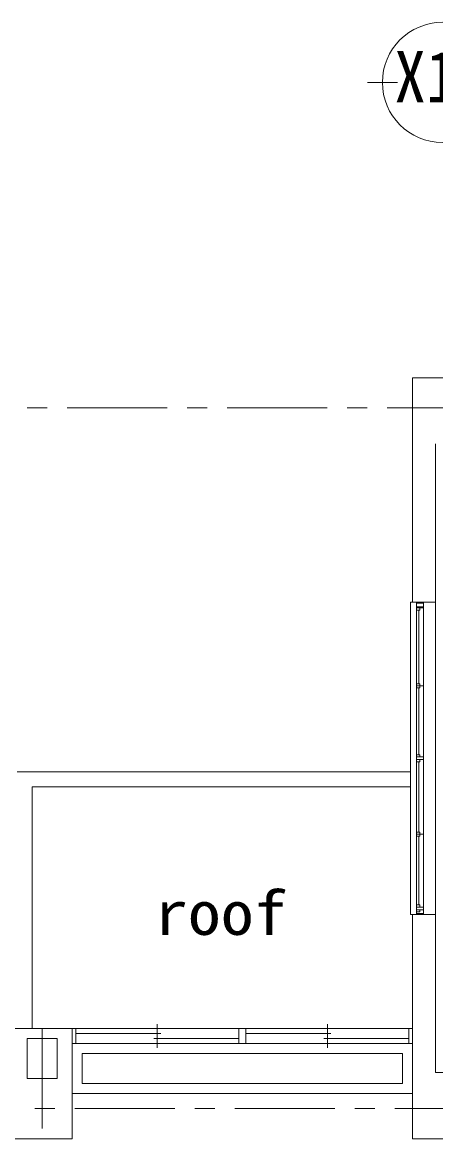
# Model space of a CAD drawing. Units: millimetres at full size, sheet at 1:200; details may follow other scales. Extents: x -55340 to 55340, y -38040 to 38040.
# Drawn here: x -2108 to 2025, y -11567 to -418 of the extents above; entities that cross this region are included whole.
import ezdxf
from ezdxf.enums import TextEntityAlignment as Align

# ---------------------------------------------------------------- set-up
doc = ezdxf.new("R2010")
doc.units = ezdxf.units.MM
doc.header["$LTSCALE"] = 200
doc.linetypes.add('CHAIN1', pattern=[8, 5, -1, 1, -1])
for name, color, linetype, lineweight in [('0-1_通り芯', 3, 'Continuous', 18), ('0-2_躯体', 3, 'Continuous', 18), ('0-4_仕上', 7, 'Continuous', 18), ('0-5_建具(ｻｯｼ)', 3, 'Continuous', 18), ('0-9_家具・設備', 4, 'Continuous', 9), ('0-B_文字', 4, 'Continuous', 9)]:
    doc.layers.add(name, color=color, linetype=linetype, lineweight=lineweight)
doc.styles.add('ＭＳ ゴシック', font='')
doc.styles.get('ＭＳ ゴシック').set_extended_font_data('MS Gothic')

msp = doc.modelspace()

# ---------------------------------------------------------------- linework, layer by layer
at = {"layer": '0-1_通り芯'}
msp.add_line((1641.9, -1017.5), (1341.9, -1017.5), dxfattribs=at)
at = {"layer": '0-1_通り芯', "color": 4, "linetype": 'CHAIN1', "lineweight": 9}
for p, q in [((40940.1, -4267), (-47566.2, -4267)), ((-1908.1, -10467), (-1908.1, -11567)), ((39416, -11267), (-49340.7, -11267))]:
    msp.add_line(p, q, dxfattribs=at)
at = {"layer": '0-1_通り芯'}
msp.add_circle((2091.9, -1017.5), 600, dxfattribs=at)
at = {"layer": '0-2_躯体'}
for p, q in [((1791.9, -3967), (2436.9, -3967)), ((1791.9, -6207), (1791.9, -3967)), ((2021.9, -4627), (2021.9, -6207)), ((1791.9, -6207), (2021.9, -6207)), ((1791.9, -9327), (2021.9, -9327)), ((2021.9, -10907), (2021.9, -9327)), ((-2058.1, -10567), (-2058.1, -10967)), ((-2058.1, -10967), (-1758.1, -10967)), ((-2208.1, -11567), (-1608.1, -11567))]:
    msp.add_line(p, q, dxfattribs=at)
for points in [[(1791.9, -11567), (1791.9, -11047.7), (1791.9, -9327)], [(-2208.1, -10467), (-1608.1, -10467), (-1608.1, -11567)], [(-2058.1, -10567), (-1758.1, -10567), (-1758.1, -10967)], [(2021.9, -10907), (2461.9, -10907), (2461.9, -11347)], [(2391.9, -11347), (2391.9, -11567), (1791.9, -11567)]]:
    msp.add_lwpolyline(points, dxfattribs=at)
at = {"layer": '0-4_仕上', "color": 4, "lineweight": 9}
for p, q in [((-2158.1, -7904.1), (1771.9, -7904.1)), ((-2008.1, -10467), (-2008.1, -8054.1)), ((-2008.1, -8054.1), (1771.9, -8054.1))]:
    msp.add_line(p, q, dxfattribs=at)
at = {"layer": '0-5_建具(ｻｯｼ)'}
for p, q in [((1791.9, -6207), (1771.9, -6207)), ((1901.9, -6217), (1831.9, -6217)), ((1901.9, -6287), (1901.9, -6207)), ((1831.9, -6255), (1901.9, -6255)), ((1831.9, -6265), (1901.9, -6265)), ((1854.9, -7024.5), (1854.9, -6287)), ((1831.9, -7024.5), (1866.9, -7024.5)), ((1831.9, -7064.5), (1831.9, -7024.5)), ((1901.9, -7044.5), (1831.9, -7044.5)), ((1854.9, -7732), (1854.9, -7064.5)), ((1901.9, -7064.5), (1901.9, -7024.5)), ((1831.9, -7732), (1866.9, -7732)), ((1831.9, -7802), (1831.9, -7732)), ((1831.9, -7754), (1901.9, -7754)), ((1831.9, -7780), (1901.9, -7780)), ((1854.9, -8504.5), (1854.9, -7802)), ((1866.9, -7732), (1866.9, -7754)), ((1901.9, -7802), (1901.9, -7732)), ((1901.9, -8524.5), (1831.9, -8524.5)), ((1831.9, -8544.5), (1866.9, -8544.5)), ((1854.9, -9232), (1854.9, -8544.5)), ((1866.9, -8544.5), (1866.9, -8504.5)), ((1901.9, -8544.5), (1901.9, -8504.5)), ((1831.9, -9232), (1831.9, -9327)), ((1831.9, -9232), (1866.9, -9232)), ((1831.9, -9254), (1901.9, -9254)), ((1866.9, -9232), (1866.9, -9254)), ((1901.9, -9327), (1901.9, -9232)), ((1831.9, -9280), (1901.9, -9280)), ((1831.9, -9302), (1866.9, -9302)), ((1901.9, -9317), (1831.9, -9317)), ((1866.9, -9302), (1866.9, -9280)), ((-1573.1, -10467), (-1608.1, -10467)), ((-1573.1, -10617), (-1573.1, -10467)), ((-758.1, -10659.9), (-758.1, -10424.2)), ((56.9, -10467), (126.9, -10467)), ((56.9, -10617), (56.9, -10467)), ((941.9, -10659.9), (941.9, -10424.2)), ((1756.9, -10467), (1791.9, -10467)), ((1756.9, -10617), (1756.9, -10467)), ((-1573.1, -10516.3), (-723.1, -10516.3)), ((-793.1, -10567.7), (56.9, -10567.7)), ((126.9, -10516.3), (976.9, -10516.3)), ((906.9, -10567.7), (1756.9, -10567.7)), ((-1573.1, -10617), (-1608.1, -10617)), ((1756.9, -10617), (1791.9, -10617))]:
    msp.add_line(p, q, dxfattribs=at)
at = {"layer": '0-5_建具(ｻｯｼ)', "color": 4, "lineweight": 9}
for p, q in [((2021.9, -9327), (2021.9, -6207)), ((1831.9, -7024.5), (1831.9, -6287)), ((1901.9, -7024.5), (1901.9, -6287)), ((1831.9, -7732), (1831.9, -7064.5)), ((1901.9, -7732), (1901.9, -7064.5)), ((1831.9, -8504.5), (1831.9, -7802)), ((1901.9, -8504.5), (1901.9, -7802)), ((1831.9, -9232), (1831.9, -8544.5)), ((1901.9, -9232), (1901.9, -8544.5)), ((-1573.1, -10467), (1756.9, -10467)), ((1756.9, -10617), (-1573.1, -10617))]:
    msp.add_line(p, q, dxfattribs=at)
at = {"layer": '0-5_建具(ｻｯｼ)'}
for points in [[(1791.9, -9327), (1771.9, -9327), (1771.9, -6207)], [(1831.9, -6207), (1831.9, -6287), (1866.9, -6287), (1866.9, -6265)], [(1831.9, -7064.5), (1866.9, -7064.5), (1866.9, -7024.5)], [(1831.9, -7802), (1866.9, -7802), (1866.9, -7780)], [(1831.9, -8544.5), (1831.9, -8504.5), (1866.9, -8504.5)], [(56.9, -10617), (126.9, -10617), (126.9, -10467)]]:
    msp.add_lwpolyline(points, dxfattribs=at)
at = {"layer": '0-9_家具・設備', "color": 7, "lineweight": 18}
for p, q in [((-1508.1, -10717), (-1508.1, -11017)), ((1691.9, -10717), (-1508.1, -10717)), ((1691.9, -11017), (1691.9, -10717)), ((1691.9, -11017), (-1508.1, -11017)), ((1791.9, -11117), (-1608.1, -11117))]:
    msp.add_line(p, q, dxfattribs=at)

# ---------------------------------------------------------------- texts
at = {"layer": '0-1_通り芯', "color": 2, "style": 'ＭＳ ゴシック', "width": 0.9}
msp.add_text('X12', height=513.2, dxfattribs=at).set_placement((1612.1, -1371.7), align=Align.BOTTOM_LEFT)
at = {"layer": '0-B_文字', "color": 2, "style": 'ＭＳ ゴシック', "width": 1.1}
msp.add_text('roof', height=439.9, dxfattribs=at).set_placement((-781.8, -9663.8), align=Align.BOTTOM_LEFT)

doc.saveas('drawing.dxf')
